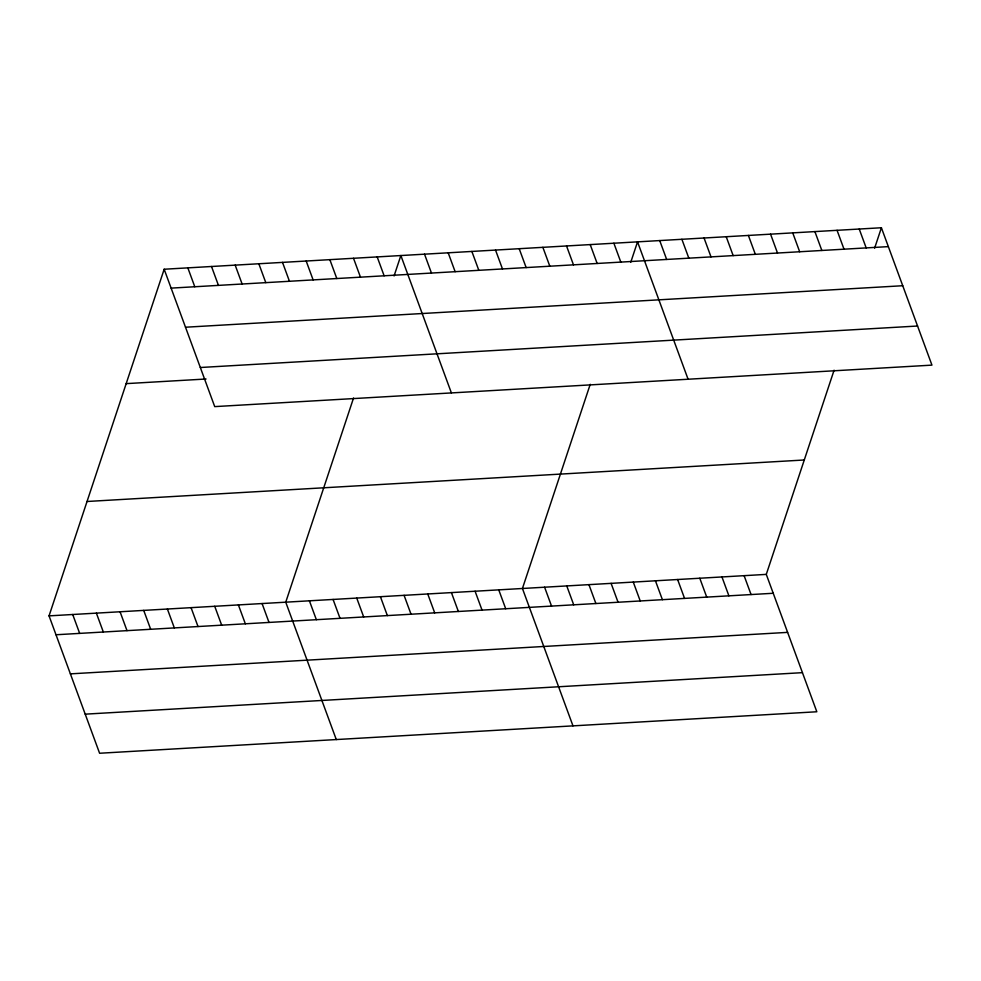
<?xml version="1.0" encoding="UTF-8"?>
<svg xmlns="http://www.w3.org/2000/svg" width="981" height="981" viewBox="0 0 981 981"><rect width="100%" height="100%" fill="white"/><g stroke="black" fill="none" stroke-linecap="round" stroke-linejoin="round"><path stroke-width="1.47" d="M834.095 370.193L766.284 574.388L816.83 711.765L99.596 753.249L49.05 615.872L164.17 269.235L881.404 227.751L931.95 365.128L214.716 406.612L164.17 269.235M353.552 397.992L285.741 602.187L336.287 739.564M394.068 275.968L400.861 255.538L451.395 392.927M590.231 384.307L522.432 588.49L572.978 725.866M630.758 262.283L637.54 241.853L688.086 379.23M874.623 248.168L881.404 227.751M171.111 288.12L888.357 246.623M185.507 327.225L902.741 285.729M200.32 367.507L917.566 326.023M126.181 383.632L206.059 379.009M87.039 501.487L804.273 459.991M49.05 615.872L766.284 574.388M56.003 634.756L773.236 593.272M70.387 673.861L787.62 632.377M85.212 714.156L802.446 672.659M859.233 229.027L866.186 247.911M837.063 230.314L844.016 249.199M814.892 231.59L821.845 250.474M792.734 232.877L799.674 251.761M770.563 234.152L777.504 253.037M748.393 235.44L755.333 254.324M726.222 236.728L733.163 255.612M704.051 238.003L711.004 256.887M681.881 239.29L688.834 258.175M659.71 240.566L666.663 259.45M744.113 575.663L751.066 594.547M613.873 243.227L620.826 262.111M721.955 576.951L728.895 595.835M590.206 244.588L597.159 263.472M699.784 578.238L706.725 597.11M566.54 245.961L573.48 264.845M677.613 579.513L684.554 598.398M542.873 247.335L549.814 266.207M655.443 580.801L662.396 599.685M519.194 248.696L526.147 267.58M633.272 582.076L640.225 600.961M495.528 250.069L502.48 268.953M611.102 583.364L618.055 602.248M471.861 251.443L478.814 270.315M588.931 584.639L595.884 603.523M448.194 252.804L455.135 271.688M566.76 585.927L573.713 604.811M424.528 254.177L431.468 273.061M544.602 587.214L551.543 606.099M377.182 256.912L384.135 275.796M498.753 589.863L505.705 608.747M353.516 258.285L360.468 277.169M475.086 591.236L482.039 610.108M329.849 259.646L336.802 278.53M451.419 592.598L458.372 611.482M306.182 261.02L313.123 279.904M427.753 593.971L434.706 612.855M282.516 262.393L289.456 281.277M404.086 595.332L411.027 614.216M258.837 263.754L265.79 282.638M380.42 596.706L387.36 615.59M235.17 265.128L242.123 284.012M356.741 598.079L363.693 616.963M211.504 266.501L218.456 285.385M333.074 599.44L340.027 618.324M187.837 267.862L194.778 286.746M309.407 600.813L316.36 619.698M262.074 603.548L269.015 622.432M238.395 604.921L245.348 623.806M214.729 606.295L221.681 625.179M191.062 607.656L198.015 626.54M167.395 609.029L174.336 627.914M143.729 610.403L150.669 629.287M120.062 611.764L127.003 630.648M96.383 613.137L103.336 632.022M72.717 614.511L79.669 633.395"/></g></svg>
